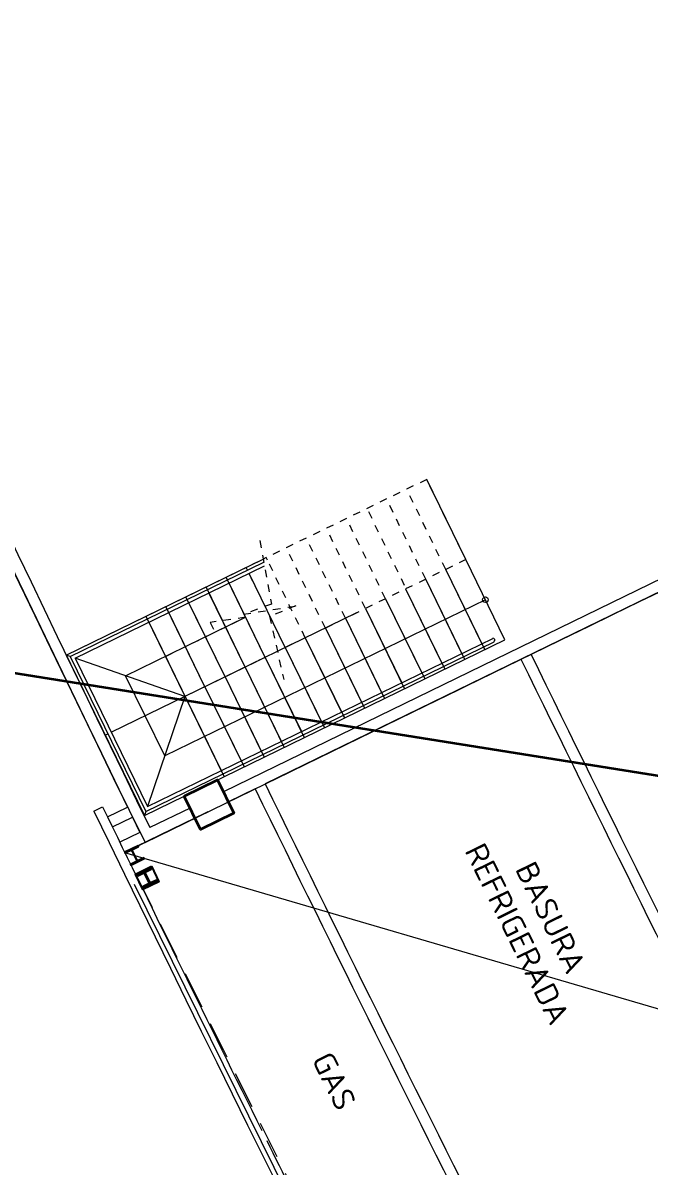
# Model space of a CAD drawing. Header units: metres. Extents: x 2 to 659295185, y -28 to 1124222152.
# Drawn here: x 655463.01 to 655471.45, y 1126245.93 to 1126261.32 of the extents above; entities that cross this region are included whole.
import ezdxf

# ---------------------------------------------------------------- set-up
doc = ezdxf.new("R2010")
doc.units = ezdxf.units.M
doc.header["$MEASUREMENT"] = 0
for name, pattern in [('CCSM_C1_CUERPO CK$0$HIDDEN', [0.375, 0.25, -0.125]), ('CCSM_C1_CUERPO NS$0$CONTINUA', [0]), ('CCSM_C1_CUERPO NS$0$DASHED', [0.75, 0.5, -0.25]), ('DASHDOT', [1, 0.5, -0.25, 0, -0.25]), ('HIDDEN', [0.375, 0.25, -0.125])]:
    doc.linetypes.add(name, pattern=pattern)
doc.layers.get('0').update_dxf_attribs({"linetype": 'CONTINUOUS'})
doc.layers.add('CCSM_C1_CUERPO NS$0$A-AREAS COMERCIALES', color=151, linetype='CONTINUOUS', plot=False)
for name, color, linetype in [('CCSM_C1_CUERPO NS$0$A-PARED', 2, 'CCSM_C1_CUERPO NS$0$CONTINUA'), ('CCSM_C1_CUERPO NS$0$A-PROYECCIONES', 5, 'CCSM_C1_CUERPO NS$0$DASHED'), ('CCSM_C1_CUERPO NS$0$A-TEXTOS AREAS', 7, 'CONTINUOUS'), ('CCSM_C1_CUERPO NS$0$C-DIM-MILIMETRO', 1, 'CONTINUOUS'), ('CCSM_C1_CUERPO NS$0$E-CM', 3, 'CONTINUOUS'), ('CCSM_C1_CUERPO NS$0$E-VMP', 7, 'CONTINUOUS'), ('CCSM_C1_CUERPO NS$0$TEXT-LOSA', 2, 'CONTINUOUS'), ('CCSM_XREF ESTRUCTURA15$0$E_PLANCHAS S', 67, 'CONTINUOUS'), ('CCSM_XREF ESTRUCTURA15$0$PLANCHAS VERIFICADAS ANDENES  Y AMPLIACION LOCALES H Y N 12-05-2011', 8, 'CONTINUOUS'), ('Parcelas', 140, 'CONTINUOUS')]:
    doc.layers.add(name, color=color, linetype=linetype)
for name, color, linetype, lineweight in [('CCSM_XREF ESTRUCTURA15$0$E-CA-COLUMNA', 2, 'CONTINUOUS', 35), ('CCSM_XREF ESTRUCTURA15$0$E-CS-COLUMNA', 2, 'CONTINUOUS', 35), ('LOCALES ASIGNADOS', 41, 'DASHDOT', 0), ('XREF ESCALERAS', 252, 'CONTINUOUS', 0)]:
    doc.layers.add(name, color=color, linetype=linetype, lineweight=lineweight)
doc.styles.add('CCSM_C1_CUERPO NS$0$ROMANS', font='romans__.ttf')

# ---------------------------------------------------------------- blocks, each defined once
blk = doc.blocks.new('CCSM_C1_CUERPO NS$0$HEA200')
blk.add_lwpolyline([(3, 28), (3, 162, -0.410123), (21, 180), (100, 180), (100, 190), (-100, 190), (-100, 180), (-21, 180, -0.410123), (-3, 162), (-3, 28, -0.410123), (-21, 10), (-100, 10), (-100, 0), (100, 0), (100, 10), (21, 10, -0.418316), (3, 28)], format="xyb")
blk = doc.blocks.new('CCSM_XREF ESTRUCTURA15$0$CCSM_COLUMNA REC')
at = {"layer": 'CCSM_XREF ESTRUCTURA15$0$E-CA-COLUMNA'}
blk.add_lwpolyline([(-0.25, -0.25), (0.25, -0.25), (0.25, 0.25), (-0.25, 0.25)], close=True, dxfattribs=at)
blk = doc.blocks.new('CCSM_XREF ESTRUCTURA15$0$A$C56CE3517')
at = {"layer": 'CCSM_XREF ESTRUCTURA15$0$E-CS-COLUMNA'}
blk.add_lwpolyline([(-0.162, -0.103), (-0.028, -0.103, -0.410123), (-0.01, -0.121), (-0.01, -0.2), (0, -0.2), (0, 0), (-0.01, 0), (-0.01, -0.079, -0.410123), (-0.028, -0.097), (-0.162, -0.097, -0.410123), (-0.18, -0.079), (-0.18, 0), (-0.19, 0), (-0.19, -0.2), (-0.18, -0.2), (-0.18, -0.121, -0.418316), (-0.162, -0.103)], format="xyb", dxfattribs=at)
at = {"layer": 'CCSM_XREF ESTRUCTURA15$0$E_PLANCHAS S'}
blk.add_lwpolyline([(-0.21, 0.02), (0.02, 0.02), (0.02, -0.22), (-0.21, -0.22)], close=True, dxfattribs=at)
blk = doc.blocks.new('stairs3')
for p, q in [((655563.519, 1126395.991), (655562.335, 1126395.797)), ((655563.519, 1126395.991), (655562.335, 1126395.797)), ((655563.103, 1126391.667), (655565.383, 1126392.04))]:
    blk.add_line(p, q)
at = {"layer": 'XREF ESCALERAS'}
for p, q in [((655564.703, 1126396.185), (655563.519, 1126395.991)), ((655564.703, 1126396.185), (655563.519, 1126395.991)), ((655565.575, 1126390.866), (655564.703, 1126396.185)), ((655565.575, 1126390.866), (655564.703, 1126396.185)), ((655564.111, 1126396.088), (655564.887, 1126391.356)), ((655565.472, 1126390.94), (655564.637, 1126396.034)), ((655565.529, 1126390.899), (655564.686, 1126396.041)), ((655564.752, 1126395.889), (655563.568, 1126395.695)), ((655564.663, 1126395.874), (655563.568, 1126395.695)), ((655564.752, 1126395.889), (655564.712, 1126395.882)), ((655564.8, 1126395.593), (655563.616, 1126395.399)), ((655564.711, 1126395.578), (655563.616, 1126395.399)), ((655564.8, 1126395.593), (655564.761, 1126395.586)), ((655563.665, 1126395.103), (655564.849, 1126395.297)), ((655563.665, 1126395.103), (655564.76, 1126395.282)), ((655564.809, 1126395.29), (655564.849, 1126395.297)), ((655563.713, 1126394.807), (655564.897, 1126395.001)), ((655563.713, 1126394.807), (655564.808, 1126394.986)), ((655564.858, 1126394.994), (655564.897, 1126395.001)), ((655563.762, 1126394.511), (655564.946, 1126394.705)), ((655563.762, 1126394.511), (655564.857, 1126394.69)), ((655564.906, 1126394.698), (655564.946, 1126394.705)), ((655563.785, 1126394.367), (655564.198, 1126391.846)), ((655563.81, 1126394.215), (655564.994, 1126394.409)), ((655563.81, 1126394.215), (655564.906, 1126394.394)), ((655564.955, 1126394.402), (655564.994, 1126394.409)), ((655563.859, 1126393.919), (655565.043, 1126394.113)), ((655563.859, 1126393.919), (655564.954, 1126394.098)), ((655565.003, 1126394.106), (655565.043, 1126394.113)), ((655563.907, 1126393.622), (655565.091, 1126393.817)), ((655563.907, 1126393.622), (655565.003, 1126393.802)), ((655565.052, 1126393.81), (655565.091, 1126393.817)), ((655562.762, 1126393.435), (655562.723, 1126393.428)), ((655563.956, 1126393.326), (655565.14, 1126393.521)), ((655563.956, 1126393.326), (655565.051, 1126393.506)), ((655565.1, 1126393.514), (655565.14, 1126393.521)), ((655563.207, 1126390.478), (655562.73, 1126393.384)), ((655563.24, 1126390.524), (655562.772, 1126393.38)), ((655563.281, 1126390.581), (655562.823, 1126393.374)), ((655563.956, 1126393.326), (655562.86, 1126393.147)), ((655562.811, 1126393.139), (655562.772, 1126393.132)), ((655564.004, 1126393.03), (655565.188, 1126393.224)), ((655564.004, 1126393.03), (655565.1, 1126393.21)), ((655565.149, 1126393.218), (655565.188, 1126393.224)), ((655563.207, 1126390.478), (655562.787, 1126393.04)), ((655564.004, 1126393.03), (655562.82, 1126392.836)), ((655564.004, 1126393.03), (655562.909, 1126392.851)), ((655562.86, 1126392.843), (655562.82, 1126392.836)), ((655563.703, 1126391.159), (655563.412, 1126392.933)), ((655564.026, 1126392.897), (655564.198, 1126391.846)), ((655564.053, 1126392.734), (655565.237, 1126392.928)), ((655564.053, 1126392.734), (655565.148, 1126392.914)), ((655565.198, 1126392.922), (655565.237, 1126392.928)), ((655564.053, 1126392.734), (655562.869, 1126392.54)), ((655564.053, 1126392.734), (655562.957, 1126392.555)), ((655564.101, 1126392.438), (655565.286, 1126392.632)), ((655565.246, 1126392.626), (655565.286, 1126392.632)), ((655562.908, 1126392.547), (655562.869, 1126392.54)), ((655564.101, 1126392.438), (655565.197, 1126392.618)), ((655564.101, 1126392.438), (655562.917, 1126392.244)), ((655564.101, 1126392.438), (655563.006, 1126392.259)), ((655564.15, 1126392.142), (655565.334, 1126392.336)), ((655564.15, 1126392.142), (655565.245, 1126392.322)), ((655565.295, 1126392.33), (655565.334, 1126392.336)), ((655562.957, 1126392.251), (655562.917, 1126392.244)), ((655564.15, 1126392.142), (655562.966, 1126391.948)), ((655563.014, 1126391.652), (655565.383, 1126392.04)), ((655564.15, 1126392.142), (655563.054, 1126391.963)), ((655563.103, 1126391.667), (655565.294, 1126392.026)), ((655565.343, 1126392.034), (655565.383, 1126392.04)), ((655563.005, 1126391.955), (655562.966, 1126391.948)), ((655564.198, 1126391.846), (655563.282, 1126390.581)), ((655564.198, 1126391.846), (655565.471, 1126390.94)), ((655564.198, 1126391.846), (655564.376, 1126390.761)), ((655563.014, 1126391.652), (655563.054, 1126391.659)), ((655564.887, 1126391.356), (655563.703, 1126391.162)), ((655563.281, 1126390.581), (655565.472, 1126390.94)), ((655563.207, 1126390.478), (655565.575, 1126390.866)), ((655563.207, 1126390.478), (655565.575, 1126390.866)), ((655563.24, 1126390.524), (655565.529, 1126390.899)), ((655565.529, 1126390.899), (655565.575, 1126390.866)), ((655564.384, 1126390.711), (655564.391, 1126390.672)), ((655564.384, 1126390.711), (655564.391, 1126390.672)), ((655563.24, 1126390.524), (655563.207, 1126390.478))]:
    blk.add_line(p, q, dxfattribs=at)
at = {"layer": 'XREF ESCALERAS', "linetype": 'HIDDEN', "ltscale": 0.02}
for p, q in [((655563.519, 1126395.991), (655562.335, 1126395.797)), ((655562.335, 1126395.797), (655562.73, 1126393.384)), ((655563.568, 1126395.695), (655562.383, 1126395.501)), ((655563.616, 1126395.399), (655562.432, 1126395.205)), ((655563.616, 1126395.103), (655562.432, 1126394.909)), ((655563.713, 1126394.807), (655562.529, 1126394.613)), ((655563.762, 1126394.511), (655562.577, 1126394.317)), ((655563.81, 1126394.215), (655562.626, 1126394.02)), ((655563.859, 1126393.919), (655562.674, 1126393.724))]:
    blk.add_line(p, q, dxfattribs=at)
at = {"layer": 'XREF ESCALERAS', "linetype": 'CCSM_C1_CUERPO CK$0$HIDDEN', "ltscale": 0.02}
for p, q in [((655563.519, 1126395.991), (655563.785, 1126394.367)), ((655563.519, 1126395.991), (655564.026, 1126392.897)), ((655563.907, 1126393.622), (655562.723, 1126393.428)), ((655562.787, 1126393.04), (655562.73, 1126393.384)), ((655563.956, 1126393.326), (655562.772, 1126393.132))]:
    blk.add_line(p, q, dxfattribs=at)
for points in [[(655562.479, 1126393.412), (655563.342, 1126393.318), (655563.365, 1126392.919), (655563.46, 1126393.624), (655563.491, 1126393.243), (655564.362, 1126393.185)], [(655563.606, 1126391.749), (655563.412, 1126392.933), (655563.342, 1126392.457), (655563.486, 1126392.485)]]:
    blk.add_lwpolyline(points, dxfattribs=at)
at = {"layer": 'XREF ESCALERAS'}
blk.add_circle((655564.111, 1126396.088), 0.0379, dxfattribs=at)
blk.add_arc((655564.662, 1126396.031), 0.0258, 22.8201, 174.2948, dxfattribs=at)

msp = doc.modelspace()

# ---------------------------------------------------------------- hatches: boundary and pattern name
at = {"layer": 'LOCALES ASIGNADOS'}
h = msp.add_hatch(color=256, dxfattribs=at)
edge = h.paths.add_edge_path()
edge.add_arc((219491.1056, 1054914.3756), 441878.9229, 9.308049718, 9.309563548, ccw=False)
edge.add_line((655551.8097, 1126384.9626), (655564.5398, 1126387.0492))
edge.add_line((655564.5398, 1126387.0492), (655562.5867, 1126398.9652))
edge.add_line((655562.5867, 1126398.9652), (655552.3922, 1126397.2942))
edge.add_line((655552.3922, 1126397.2942), (655552.4569, 1126396.8995))
edge.add_line((655552.4569, 1126396.8995), (655549.9212, 1126396.4839))

# ---------------------------------------------------------------- linework, layer by layer
at = {"layer": 'CCSM_C1_CUERPO NS$0$A-AREAS COMERCIALES', "lineweight": 5}
msp.add_lwpolyline([(655487.1237, 1126261.2566, -0.017346), (655471.635, 1126296.0281, 0.0000021), (655460.8734, 1126290.2684, 0.013291), (655476.3378, 1126255.9966)], format="xyb", close=True, dxfattribs=at)
msp.add_lwpolyline([(655451.9063, 1126278.5648, 0.0160627), (655464.6555, 1126250.3005), (655476.3379, 1126255.9963, -0.0132909), (655460.8734, 1126290.2684), (655449.8785, 1126284.3838), (655449.5998, 1126284.2685), (655449.8215, 1126283.7201, 0.000064), (655451.9063, 1126278.5648)], format="xyb", dxfattribs=at)
at = {"layer": 'CCSM_C1_CUERPO NS$0$A-PARED', "lineweight": 5}
for p, q in [((655473.4856, 1126254.7721), (655465.7106, 1126250.9818)), ((655473.2825, 1126254.5062), (655466.2707, 1126251.088)), ((655466.1359, 1126251.0223), (655465.7764, 1126250.847)), ((655463.9691, 1126250.7225), (655464.0853, 1126250.7793)), ((655464.1509, 1126250.6444), (655464.4207, 1126250.7756)), ((655464.1509, 1126250.6444), (655464.4207, 1126250.7756)), ((655465.2612, 1126250.7627), (655464.7219, 1126250.4998)), ((655464.2165, 1126250.5095), (655464.4863, 1126250.6407)), ((655464.2165, 1126250.5095), (655464.4863, 1126250.6407)), ((655465.3269, 1126250.6279), (655464.3831, 1126250.1678)), ((655464.4863, 1126250.6407), (655464.5872, 1126250.4342)), ((655464.5872, 1126250.4342), (655464.3174, 1126250.3026))]:
    msp.add_line(p, q, dxfattribs=at)
at = {"layer": 'CCSM_C1_CUERPO NS$0$A-PARED', "linetype": 'Continuous', "lineweight": 5}
for points in [[(655476.1262, 1126256.2595, -0.0101257), (655464.5061, 1126281.5791), (655464.6443, 1126281.6376)], [(655476.2613, 1126256.3248, -0.0101252), (655464.6443, 1126281.6376, -0.0102239)]]:
    msp.add_lwpolyline(points, format="xyb", dxfattribs=at)
at = {"layer": 'CCSM_C1_CUERPO NS$0$A-PARED', "lineweight": 5}
for points in [[(655452.1165, 1126277.9973), (655453.4315, 1126274.7468), (655453.6789, 1126274.1742, 0.0108776), (655464.4207, 1126250.7756)], [(655452.2556, 1126278.0534), (655453.5692, 1126274.8063), (655453.8165, 1126274.234, 0.0113829), (655464.7219, 1126250.4998)]]:
    msp.add_lwpolyline(points, format="xyb", dxfattribs=at)
for centre, radius, start, end in [((655984.0423, 1126503.5956), 572.2365, 205.997688, 206.730585), ((655984.0423, 1126503.5956), 572.0865, 205.99769, 206.730682), ((655980.4715, 1126501.848), 572.0865, 205.997079, 206.730168), ((655980.4715, 1126501.848), 572.2365, 205.997077, 206.729974), ((655980.472, 1126501.8483), 574.1871, 205.9291808, 206.4131151), ((655980.472, 1126501.8483), 574.1871, 205.9291808, 206.4131151), ((655955.3418, 1126488.3842), 545.8299, 205.811604, 208.971189), ((655980.472, 1126501.8483), 574.1871, 206.4280834, 206.7274573)]:
    msp.add_arc(centre, radius, start, end, dxfattribs=at)
at = {"layer": 'CCSM_C1_CUERPO NS$0$A-PROYECCIONES', "lineweight": 5}
msp.add_lwpolyline([(655480.5213, 1126245.4343), (655469.4494, 1126240.0339), (655464.3831, 1126250.1678), (655475.387, 1126255.5326)], close=True, dxfattribs=at)
at = {"layer": 'CCSM_C1_CUERPO NS$0$C-DIM-MILIMETRO', "color": 8, "lineweight": 5}
msp.add_line((655464.509, 1126249.7391), (655466.8008, 1126245.0992), dxfattribs=at)
msp.add_line((655464.509, 1126249.7391), (655466.8008, 1126245.0992), dxfattribs=at)
at = {"layer": 'CCSM_C1_CUERPO NS$0$E-VMP', "color": 8, "lineweight": 5}
msp.add_line((655464.509, 1126249.7391), (655466.8008, 1126245.0992), dxfattribs=at)
msp.add_line((655464.509, 1126249.7391), (655466.8008, 1126245.0992), dxfattribs=at)
at = {"layer": 'CCSM_C1_CUERPO NS$0$TEXT-LOSA', "color": 8, "lineweight": 5}
msp.add_line((655480.5213, 1126245.4343), (655464.3866, 1126250.1588), dxfattribs=at)
at = {"layer": 'Parcelas', "lineweight": 35}
for points in [[(654470, 1126472), (654602, 1126450), (654805, 1126395), (654923, 1126360), (654983, 1126353), (655092, 1126325), (655212, 1126306), (655322, 1126299), (655454, 1126254), (655548, 1126239), (655632, 1125729), (654198, 1126040), (654293, 1126040), (654470, 1126472)], [(654470, 1126472), (654602, 1126450), (654805, 1126395), (654923, 1126360), (654983, 1126353), (655092, 1126325), (655212, 1126306), (655322, 1126299), (655454, 1126254), (655548, 1126239), (655632, 1125729), (654198, 1126040), (654293, 1126040)]]:
    msp.add_lwpolyline(points, dxfattribs=at)

# ---------------------------------------------------------------- block references
at = {"layer": 'CCSM_C1_CUERPO NS$0$E-CM', "color": 8, "lineweight": 5, "xscale": 0.001000000056209361, "yscale": 0.001000000056209361, "zscale": 0.001000000056209361, "rotation": 205.8880700534982}
msp.add_blockref('CCSM_C1_CUERPO NS$0$HEA200', (655464.4722, 1126250.2114), dxfattribs=at)
at = {"layer": 'CCSM_XREF ESTRUCTURA15$0$E-CS-COLUMNA', "lineweight": 5, "xscale": -1, "rotation": 205.9891062526969}
msp.add_blockref('CCSM_XREF ESTRUCTURA15$0$CCSM_COLUMNA REC', (655465.5168, 1126250.809), dxfattribs=at)
at = {"layer": 'CCSM_XREF ESTRUCTURA15$0$PLANCHAS VERIFICADAS ANDENES  Y AMPLIACION LOCALES H Y N 12-05-2011', "lineweight": 5, "rotation": 295.9890037589394}
msp.add_blockref('CCSM_XREF ESTRUCTURA15$0$A$C56CE3517', (655464.8164, 1126249.7819), dxfattribs=at)
at = {"layer": 'XREF ESCALERAS', "rotation": 286.6806549648568}
msp.add_blockref('stairs3', (-611698.7326, 1430913.7092), dxfattribs=at)

# ---------------------------------------------------------------- texts
at = {"layer": 'CCSM_C1_CUERPO NS$0$A-TEXTOS AREAS', "lineweight": 5, "char_height": 0.3, "width": 1.815487, "rotation": 296.12815, "style": 'CCSM_C1_CUERPO NS$0$ROMANS'}
for s, insert, attachment_point in [('BASURA REFRIGERADA', (655470.246, 1126249.3567), 2), ('GAS', (655467.1604, 1126247.5135), 1)]:
    msp.add_mtext(s, dxfattribs=dict(at, insert=insert, attachment_point=attachment_point))

doc.saveas('drawing.dxf')
